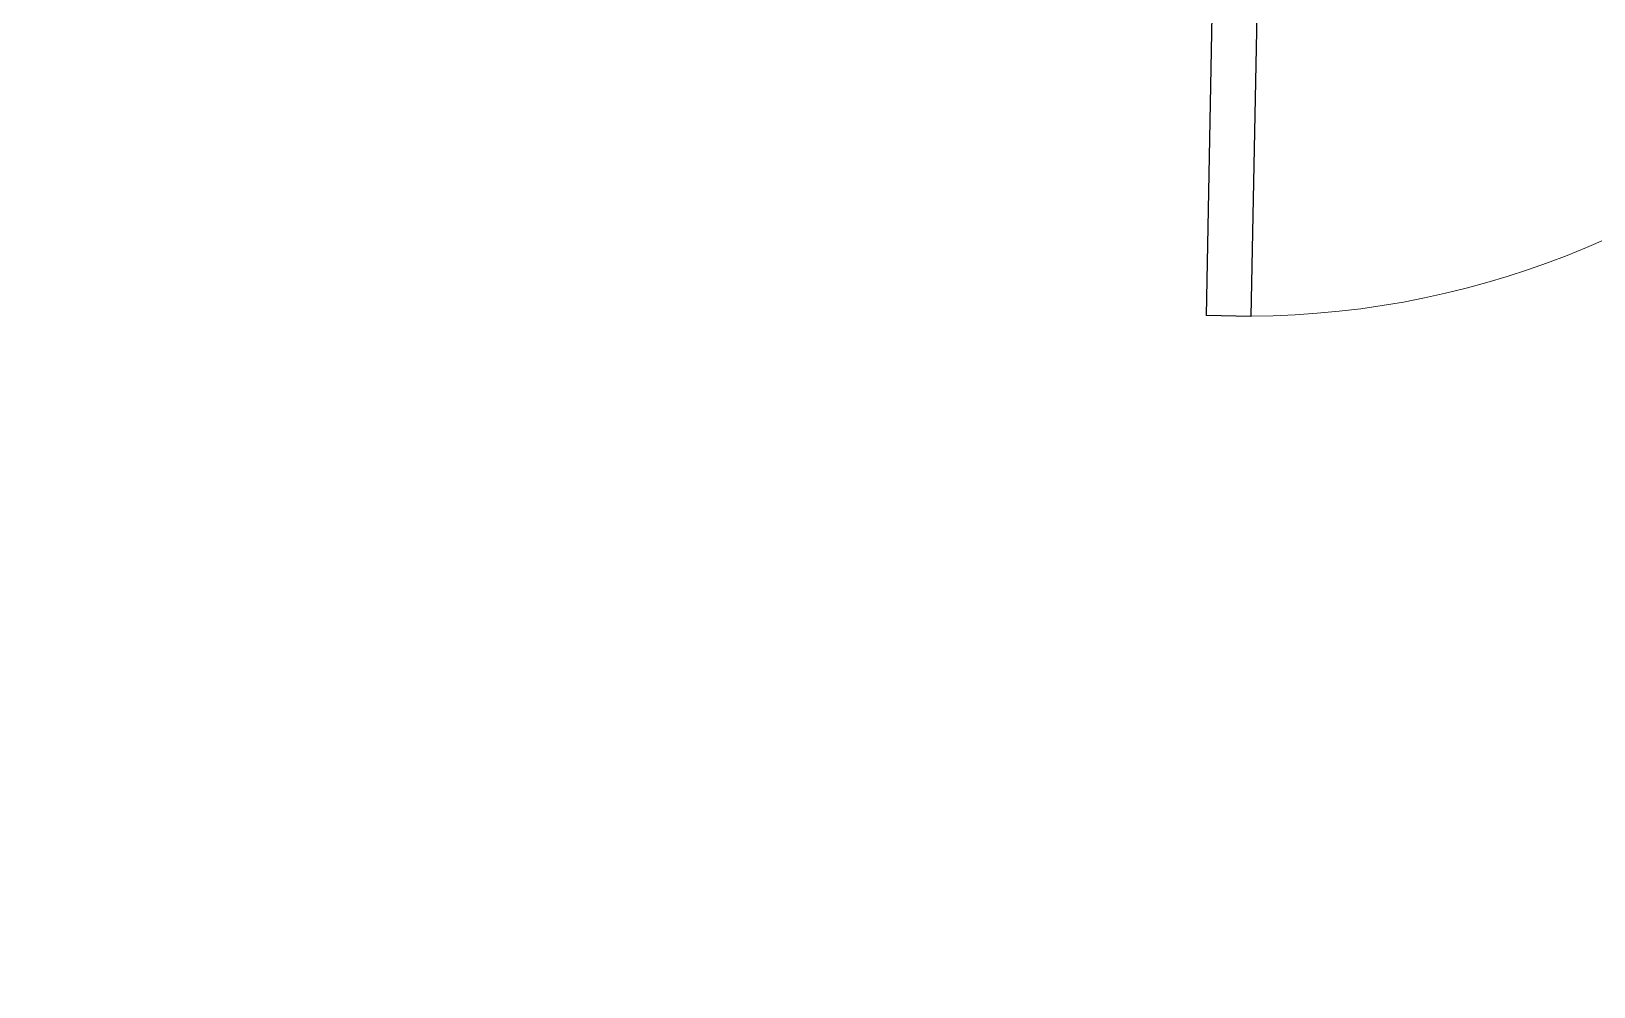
# Model space of a CAD drawing. Header units: inches. Extents: x 0 to 1813292486, y 0 to 3473589894.
# Drawn here: x 600586531 to 600587921, y 3473199464 to 3473200313 of the extents above; entities that cross this region are included whole.
import ezdxf

# ---------------------------------------------------------------- set-up
doc = ezdxf.new("R2010")
doc.units = ezdxf.units.IN
doc.header["$LTSCALE"] = 1000
doc.header["$MEASUREMENT"] = 0
for name, color, linetype in [('A-Anno-Note', 241, 'Continuous'), ('AX-MALL-P02-200$0$A-Anno-Note', 241, 'Continuous'), ('AX-MALL-WALL-P02$0$A-Anno-Note', 241, 'Continuous'), ('AX-MALL-WALL-P02-QT$0$A-Detl-Patt', 8, 'Continuous'), ('AX-MALL-WALL-P02-QT$0$A-Detl-Thin', 131, 'Continuous'), ('AX-MALL-WALL-P02-QT$0$A-Wind', 4, 'Continuous')]:
    doc.layers.add(name, color=color, linetype=linetype)

# ---------------------------------------------------------------- blocks, each defined once
blk = doc.blocks.new('AX-MALL-WALL-P02-QT$0$tj')
at = {"layer": 'AX-MALL-WALL-P02-QT$0$A-Detl-Patt'}
h = blk.add_hatch(dxfattribs=at)
h.set_pattern_fill('STEEL', color=256, scale=100, angle=50.4318)
h.set_pattern_definition([(75, (-14278.2, 156289.83), (-153.340725, 41.08752), []), (75, (-14317.88, 156358.57), (-153.340725, 41.08752), [])])
edge = h.paths.add_edge_path()
edge.add_line((88101.3, 47666.6), (87883.9, 47459.8))
edge.add_line((87883.9, 47459.8), (91571.5, 43584.6))
edge.add_arc((262949.4, 558937.7), 543101.4, 251.605736, 260.028867)
edge.add_arc((172180.8, -2862.1), 27100, 64.71287, 96.9316, ccw=False)
edge.add_arc((262949, 558936.3), 543100, 261.615511, 271.725148)
edge.add_line((279299, 16082.5), (279299, 16382.7))
edge.add_arc((262949, 558936.3), 542800, 261.620204, 271.726101, ccw=False)
edge.add_arc((172180.8, -2862.1), 27400, 64.80632, 96.83816)
edge.add_arc((262949.4, 558937.7), 542801.4, 251.613639, 260.024173, ccw=False)
edge.add_line((91737.3, 43845.7), (88101.3, 47666.6))
blk.add_lwpolyline([(88103, 47737.3), (87813.2, 47461.6), (91543.9, 43541.1, 0.036779), (168908.9, 23989.2, -0.141654), (183742.1, 21592.7, 0.044166), (279349, 16034), (279349, 16434.2, -0.044144), (183859, 21979.8, 0.140545), (168919.8, 24393.5, -0.036705), (91764.9, 43889.2), (88103, 47737.3)], format="xyb", dxfattribs=at)
blk.add_lwpolyline([(88101.3, 47666.6), (87883.9, 47459.8), (91571.5, 43584.6, 0.036769), (168910.3, 24039.8, -0.141514), (183756.7, 21641.1, 0.04414), (279299, 16082.5), (279299, 16382.7, -0.044124), (183844.5, 21931.4, 0.140683), (168918.5, 24342.9, -0.036714), (91737.3, 43845.7)], format="xyb", close=True, dxfattribs=at)
blk = doc.blocks.new('AX-MALL-WALL-P02-QT$0$$DorLib2D$00000002')
for p, q in [((-0.5, 0), (-0.5, 0.4875)), ((-0.475, 0.4875), (-0.5, 0.4875)), ((-0.475, 0), (-0.475, 0.4875))]:
    blk.add_line(p, q)
at = {"lineweight": 13}
blk.add_arc((-0.4875, 0), 0.4875, 0, 88.53072, dxfattribs=at)
blk = doc.blocks.new('AX-MALL-WALL-P02-QT')
at = {"layer": 'AX-MALL-WALL-P02-QT$0$A-Detl-Thin', "rotation": 339.5681613091762}
blk.add_blockref('AX-MALL-WALL-P02-QT$0$tj', (600144118.7, 3473128496.3), dxfattribs=at)
at = {"layer": 'AX-MALL-WALL-P02-QT$0$A-Wind', "xscale": 1600, "yscale": -1600, "zscale": 200, "rotation": 338.4331255522904}
blk.add_blockref('AX-MALL-WALL-P02-QT$0$$DorLib2D$00000002', (600387185.8, 3473058374.7), dxfattribs=at)
blk = doc.blocks.new('AX-MALL-WALL-P02')
at = {"layer": 'AX-MALL-WALL-P02$0$A-Anno-Note'}
blk.add_blockref('AX-MALL-WALL-P02-QT', (0, 0), dxfattribs=at)
blk = doc.blocks.new('AX-MALL-P02-200')
at = {"layer": 'AX-MALL-P02-200$0$A-Anno-Note'}
blk.add_blockref('AX-MALL-WALL-P02', (0, 0), dxfattribs=at)

msp = doc.modelspace()

# ---------------------------------------------------------------- block references
at = {"layer": 'A-Anno-Note', "rotation": 20.43183869077545}
msp.add_blockref('AX-MALL-P02-200', (1250392458.5, 9048125.7), dxfattribs=at)

doc.saveas('drawing.dxf')
